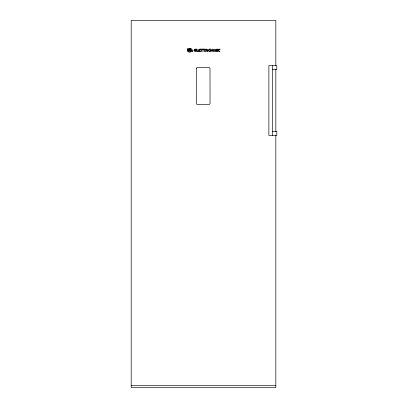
<?xml version="1.0" encoding="UTF-8"?>
<svg xmlns="http://www.w3.org/2000/svg" width="408" height="408" viewBox="0 0 408 408"><rect width="100%" height="100%" fill="white"/><g stroke="black" fill="none" stroke-linecap="round" stroke-linejoin="round"><path stroke-width="0.61" d="M198.242 51.092L197.156 50.944L197.1 49.098L196.416 49.098L196.636 51.28L198.242 51.581L198.247 51.097M272.381 69.584L276.797 69.584L276.797 65.637L268.877 65.637L268.877 135.42L276.797 135.42L276.797 131.468L272.381 131.468M131.203 385.601L275.828 385.601M217.352 49.577C213.904 50.046 220.361 50.261 216.199 50.546C216.189 51.433 217.862 50.633 217.556 51.556C216.546 51.821 214.909 51.02 215.546 49.817C215.771 49.021 218.153 48.807 217.362 49.577M275.828 65.662L275.828 20.4L131.203 20.4L131.203 387.6L275.828 387.6L275.828 135.038M275.828 69.442L275.828 131.85M272.381 65.637L272.381 135.42M200.45 51.5C198.242 52.408 197.508 48.654 200.206 49.098C201.567 49.786 196.717 49.96 200.45 50.143C197.299 51.474 200.19 50.291 200.45 51.5M210.737 50.312C208.514 53.448 208.228 47.292 210.737 50.312M219.943 49.49C217.092 49.919 219.254 50.878 219.943 51.566C217.316 52.244 217.316 48.46 219.938 49.098L219.943 49.475M205.591 49.934C205.811 53.963 205.856 50.174 207.009 50.617C207.483 50.934 206.749 52.056 207.856 51.581C208.223 50.102 206.861 47.802 205.591 49.934M206.269 49.909C207.397 50.842 207.045 48.756 206.269 49.909M200.695 49.098L200.695 49.592L201.45 49.592L201.465 51.571L202.144 51.581L202.154 49.648L202.924 49.587L202.924 49.113L200.695 49.098M203.133 49.098L203.133 49.592L203.888 49.592L203.903 51.571L204.581 51.581L204.592 49.648L205.362 49.587L205.362 49.113L203.133 49.098M208.085 50.235C211.665 55.524 212.629 45.467 208.085 50.235M193.938 50.174L194.55 51.316L196.09 51.587L196.09 51.082L194.667 50.551L196.09 50.551L196.09 50.062C192.306 49.965 196.676 49.863 196.09 49.093L194.733 49.271L193.938 50.174M196.477 68.233L196.467 103.811L196.977 104.438A0.979 0.979 0 0 0 197.294 104.494L209.029 104.494A1.209 1.209 0 0 0 209.416 104.428L210.044 103.657L210.003 68.151L208.947 67.356L197.691 67.356L196.947 67.565L196.477 68.233M187.808 50.123C187.777 51.954 190.189 50.959 191.036 51.791C189.541 52.928 186.252 51.52 187.563 49.501L192.913 51.127L192.622 51.704L187.808 50.123M192.168 50.133L191.893 50.623L187.104 49.093L187.379 48.746L191.306 49.756L190.465 48.868L188.843 48.919C187.415 48.088 192.729 48.047 192.168 50.133M212.492 50.077L212.216 51.581C209.993 50.995 213.175 46.93 213.41 50.674C213.721 47.945 215.847 49.19 215.271 51.581L214.608 51.581L214.328 50.077L213.756 51.428L213.206 51.556L212.492 50.077"/></g></svg>
